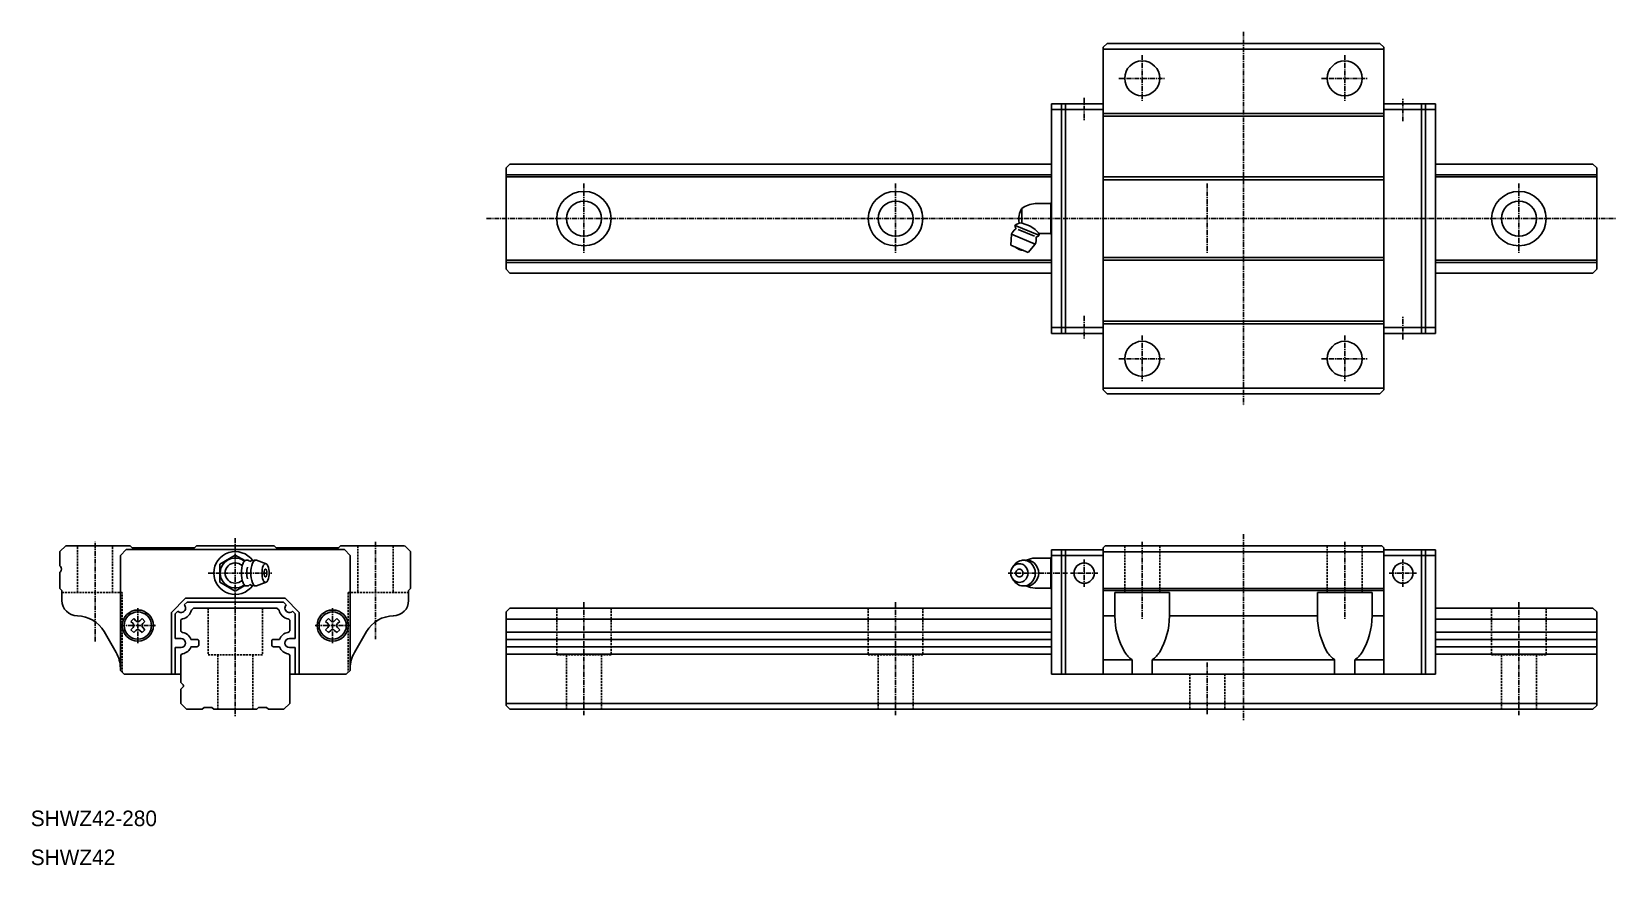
# Model space of a CAD drawing. Extents: x 10 to 417, y 10 to 224.
import ezdxf

# ---------------------------------------------------------------- set-up
doc = ezdxf.new("R2010")
doc.units = 0
doc.linetypes.add('CENTER', pattern=[2, 1.25, -0.25, 0.25, -0.25])
doc.linetypes.add('DASHED', pattern=[0.75, 0.5, -0.25])
doc.layers.get('0').update_dxf_attribs({"linetype": 'CONTINUOUS'})
doc.layers.add('CENTER', color=1, linetype='CENTER')

msp = doc.modelspace()

# ---------------------------------------------------------------- linework, layer by layer
at = {"color": 7, "linetype": 'CONTINUOUS'}
for p, q in [((285.30001, 219.999932), (286.300011, 220.999932)), ((285.300018, 219.999985), (285.300018, 131.999985)), ((286.300003, 220.999985), (356.300018, 220.999985)), ((356.299973, 220.999977), (357.29998, 219.999962)), ((357.300018, 219.99997), (357.300018, 132)), ((285.300018, 219.499985), (357.300018, 219.499985)), ((272, 205.499985), (285.300018, 205.499985)), ((272, 205.499985), (272, 146.499985)), ((272, 203.999985), (285.300018, 203.999985)), ((274.600006, 205.499954), (274.600006, 146.500031)), ((275.600006, 205.499954), (275.600006, 146.500031)), ((357.300018, 205.499985), (370.600037, 205.499985)), ((357.300018, 203.999985), (370.600037, 203.999985)), ((367.000031, 146.500031), (367.000031, 205.499954)), ((368.000031, 146.500031), (368.000031, 205.499954)), ((370.600037, 146.499985), (370.600037, 205.499985)), ((285.300018, 202.999985), (357.300018, 202.999985)), ((285.300018, 202.299973), (357.300018, 202.299973)), ((132, 188.999985), (132, 162.999985)), ((132, 187.261231), (272, 187.261231)), ((132.000061, 188.999977), (133.000061, 189.99997)), ((133.000015, 189.999985), (272, 189.999985)), ((370.600037, 189.999985), (410.999924, 189.999985)), ((370.600037, 187.261231), (412, 187.261231)), ((411.999939, 188.999977), (410.999924, 189.999985)), ((412, 188.999985), (412, 162.999985)), ((132, 186.711228), (272, 186.711228)), ((285.300018, 186.699982), (357.300018, 186.699982)), ((285.300018, 185.999985), (357.300018, 185.999985)), ((370.600037, 186.711228), (412, 186.711228)), ((271.843224, 179.849976), (267.84322, 179.849976)), ((271.999999, 180.121506), (271.843222, 179.849961)), ((271.843224, 179.849976), (271.843224, 172.149979)), ((263.904634, 174.906426), (262.782645, 174.441681)), ((264.400009, 178.599976), (264.400009, 174.819412)), ((261.769924, 171.996712), (261.568171, 169.157822)), ((261.769925, 171.996704), (267.867535, 169.470993)), ((262.629581, 174.072129), (262.840788, 173.562226)), ((262.782667, 174.441681), (262.629596, 174.072136)), ((262.706137, 174.256905), (268.803732, 171.731194)), ((263.490485, 173.17434), (267.636722, 171.456917)), ((268.727173, 171.546417), (268.217288, 171.335221)), ((268.696225, 172.360237), (268.88025, 171.915962)), ((268.880263, 171.91597), (268.727192, 171.546425)), ((271.843224, 172.149979), (268.88026, 172.149979)), ((271.843221, 172.149964), (272.000005, 171.878411)), ((261.56818, 169.157814), (266.002789, 167.320938)), ((266.002782, 167.320946), (267.867511, 169.470993)), ((132, 165.288742), (272, 165.288742)), ((132, 164.738739), (272, 164.738739)), ((132.000076, 162.999977), (133.000076, 161.999977)), ((285.300018, 165.999985), (357.300018, 165.999985)), ((285.300018, 165.299973), (357.300018, 165.299973)), ((370.600037, 165.288742), (412, 165.288742)), ((370.600037, 164.738739), (412, 164.738739)), ((411.999924, 162.999977), (410.999932, 161.999985)), ((133.000015, 161.999985), (272, 161.999985)), ((370.600037, 161.999985), (410.999932, 161.999985)), ((272, 147.999985), (285.300018, 147.999985)), ((272, 146.499985), (285.300018, 146.499985)), ((285.300018, 149.699982), (357.300018, 149.699982)), ((285.300018, 148.999985), (357.300018, 148.999985)), ((357.300018, 147.999985), (370.600037, 147.999985)), ((357.300018, 146.499985), (370.600037, 146.499985)), ((285.299998, 131.999993), (286.299994, 130.999993)), ((285.300018, 132.499985), (357.300018, 132.499985)), ((286.300003, 130.999985), (356.300018, 130.999985)), ((356.29995, 130.999989), (357.29995, 131.999993)), ((19, 92), (17.5, 90.5)), ((17.5, 86.807174), (17.5, 90.5)), ((19, 92), (35.481018, 92)), ((33, 89.5), (33, 60)), ((33.000032, 89.500023), (34.500038, 91.000023)), ((34.500015, 91), (90.499954, 91)), ((36.000051, 91.480972), (35.481018, 92.000008)), ((36.000015, 91.480988), (52.000015, 91.480988)), ((52.000036, 91.480972), (52.519056, 92)), ((52.519059, 92), (72.480984, 92)), ((62.500006, 89.618843), (58.500004, 87.309441)), ((64.987471, 88.182693), (62.5, 89.618835)), ((72.480987, 92), (73.000007, 91.480972)), ((73, 91.480988), (88.999985, 91.480988)), ((89.519003, 92.000008), (88.99999, 91.480995)), ((89.518997, 92), (105.980988, 92)), ((90.499983, 91.000023), (92, 89.500015)), ((92, 60), (92, 89.5)), ((106.000004, 92), (107.5, 90.500007)), ((107.5, 90.500007), (107.5, 80.999991)), ((285.300018, 90.980988), (272, 90.980988)), ((272, 90.980988), (272, 58.999985)), ((274.600006, 90.980988), (274.600006, 58.999985)), ((275.600006, 90.980988), (275.600006, 58.999985)), ((285.300018, 91.480989), (285.819004, 91.999985)), ((285.300018, 91.480989), (285.300018, 58.999985)), ((285.300018, 90.480973), (357.300018, 90.480973)), ((285.819004, 91.999985), (356.780975, 91.999985)), ((356.78096, 91.99999), (357.299973, 91.48098)), ((357.300018, 91.480988), (357.300018, 58.999985)), ((370.600037, 90.980988), (357.300018, 90.980988)), ((367.000031, 58.999985), (367.000031, 90.980988)), ((368.000031, 58.999985), (368.000031, 90.980988)), ((370.600037, 58.999985), (370.600037, 90.980988)), ((17.600101, 86.707115), (17.500092, 86.807121)), ((58.499987, 84.999985), (58.499987, 87.309402)), ((65.690668, 88.299988), (65.321115, 88.299988)), ((70.387785, 87.376945), (67.940474, 88.268394)), ((262.001136, 86.405725), (262.365251, 86.939992)), ((267.843384, 88.830994), (271.843243, 88.830994)), ((271.843243, 88.830993), (271.843243, 81.130983)), ((271.843244, 88.830993), (271.999999, 89.102502)), ((285.300018, 89.480988), (272, 89.480988)), ((370.600037, 89.480988), (357.300018, 89.480988)), ((17.5, 81.000007), (17.5, 85.192825)), ((17.600101, 85.292923), (17.50008, 85.192901)), ((58.499983, 82.690567), (62.499986, 80.381165)), ((58.499987, 82.690582), (58.499987, 84.999985)), ((62.500007, 80.381165), (64.987478, 81.817307)), ((65.690668, 81.699997), (65.321115, 81.699997)), ((70.3878, 82.623062), (67.938035, 81.730721)), ((262.365253, 83.022016), (262.001141, 83.556284)), ((262.365256, 83.022023), (262.38107, 82.999008)), ((17.5, 81.000007), (18, 80.500018)), ((18, 77.980408), (18, 80.500018)), ((49.700033, 78.500008), (46.10004, 74.899994)), ((50.114259, 77.500015), (49.420284, 76.806038)), ((49.700027, 78.5), (75.299957, 78.5)), ((50.114243, 77.5), (74.885742, 77.5)), ((75.579738, 76.806038), (74.885763, 77.500015)), ((78.899992, 74.899986), (75.299989, 78.500008)), ((107, 80.499995), (107.5, 80.999991)), ((107, 80.499995), (107, 77.980408)), ((271.843243, 81.130982), (267.843384, 81.130982)), ((272.000001, 80.859473), (271.843241, 81.130987)), ((285.300018, 80.999973), (357.300018, 80.999973)), ((285.300018, 80.499973), (357.300018, 80.499973)), ((288.300018, 79.980973), (302.300018, 79.980973)), ((288.300018, 79.980973), (288.300018, 73.980973)), ((302.300018, 79.980973), (302.300018, 73.980973)), ((340.300018, 79.980973), (354.300018, 79.980973)), ((340.300018, 79.980973), (340.300018, 73.980973)), ((354.300018, 79.980973), (354.300018, 73.980973)), ((35.691236, 72.566109), (36.433937, 73.308815)), ((36.433922, 73.308815), (37.005047, 72.737694)), ((37.994997, 72.737679), (38.566122, 73.3088)), ((38.56613, 73.308815), (39.308832, 72.566109)), ((46.100006, 74.899979), (46.100006, 59)), ((47.100006, 74.485748), (47.100006, 68.150009)), ((47.794005, 75.179756), (47.10002, 74.485764)), ((51.788785, 76.000008), (51.238786, 75.450005)), ((51.788757, 76), (73.211258, 76)), ((73.761247, 75.45002), (73.211247, 76.000015)), ((77.900002, 74.485764), (77.206017, 75.179756)), ((77.900009, 68.150009), (77.900009, 74.485748)), ((78.899994, 59), (78.899994, 74.899979)), ((85.6912, 72.566124), (86.433903, 73.308823)), ((86.43391, 73.308815), (87.005035, 72.737686)), ((87.994953, 72.737694), (88.566078, 73.308815)), ((88.566095, 73.308823), (89.308784, 72.566132)), ((132, 74.999985), (132, 50.999985)), ((132.000061, 74.999974), (133.000076, 75.999977)), ((272, 75.999985), (133.000031, 75.999985)), ((285.300018, 73.980973), (288.300018, 73.980973)), ((302.300018, 73.980973), (340.300018, 73.980973)), ((354.300018, 73.980973), (357.300018, 73.980973)), ((410.999916, 75.999985), (370.600037, 75.999985)), ((411.999939, 74.999974), (410.999916, 75.999985)), ((412, 74.999985), (412, 50.999985)), ((31.928255, 64.579124), (28.809486, 69.980988)), ((35.691219, 72.566116), (36.262344, 71.994987)), ((36.26235, 71.005028), (35.691225, 70.433907)), ((36.433931, 69.691216), (35.691231, 70.433914)), ((37.005041, 70.262337), (36.433916, 69.691216)), ((38.566116, 69.691216), (37.994991, 70.262344)), ((39.308826, 70.433907), (38.566135, 69.691216)), ((38.737688, 71.994987), (39.308813, 72.566109)), ((39.308819, 70.433914), (38.737694, 71.005043)), ((48.5, 70.346725), (48.5, 72.653259)), ((76.5, 72.653259), (76.5, 70.346725)), ((86.262306, 71.005043), (85.691193, 70.433929)), ((86.433897, 69.691223), (85.691195, 70.433929)), ((85.691208, 72.566109), (86.262333, 71.994987)), ((87.005009, 70.262344), (86.433893, 69.691231)), ((88.566105, 69.691216), (87.99498, 70.262337)), ((89.308781, 70.433929), (88.566078, 69.691223)), ((88.737656, 71.994987), (89.308781, 72.566116)), ((89.308807, 70.433914), (88.737682, 71.005043)), ((96.190556, 69.981003), (93.071779, 64.579124)), ((132, 73.187119), (272, 73.187119)), ((132, 69.812821), (272, 69.812821)), ((370.600037, 73.187119), (412, 73.187119)), ((370.600037, 69.812821), (412, 69.812821)), ((47.100006, 68.150009), (48.600006, 68.150009)), ((47.100006, 65.850006), (47.100006, 59)), ((47.100006, 65.850006), (48.600006, 65.850006)), ((51.119232, 67.949997), (52.650009, 67.949997)), ((51.119232, 66.049988), (52.650009, 66.049988)), ((53.150009, 66.549988), (53.150009, 67.449997)), ((71.850006, 67.449997), (71.850006, 66.549988)), ((72.350006, 67.949997), (73.880783, 67.949997)), ((72.350006, 66.049988), (73.880783, 66.049988)), ((76.400009, 68.150009), (77.900009, 68.150009)), ((76.400009, 65.850006), (77.900009, 65.850006)), ((77.900009, 59), (77.900009, 65.850006)), ((132, 67.949982), (272, 67.949982)), ((132, 66.049973), (272, 66.049973)), ((370.600037, 67.949982), (412, 67.949982)), ((370.600037, 66.049973), (412, 66.049973)), ((48.5, 56.845001), (48.5, 63.653275)), ((76.5, 63.653275), (76.5, 51.500015)), ((132, 64.187134), (272, 64.187134)), ((285.300018, 62.722657), (292.70192, 62.722657)), ((292.70192, 62.722672), (292.70192, 58.980988)), ((297.898102, 62.722672), (297.898102, 58.980988)), ((297.898102, 62.722657), (344.70192, 62.722657)), ((344.70192, 62.722672), (344.70192, 58.980988)), ((349.898102, 62.722672), (349.898102, 58.980988)), ((349.898102, 62.722657), (357.300018, 62.722657)), ((370.600037, 64.187134), (412, 64.187134)), ((33.000023, 60.000015), (34.000042, 59.000015)), ((34.000015, 59), (48.5, 59)), ((76.5, 59), (90.999985, 59)), ((90.999958, 59.000031), (91.999977, 60.000038)), ((272, 58.999985), (370.600037, 58.999985)), ((48.5, 51.500015), (48.5, 55.154999)), ((48.500029, 56.845009), (49.097524, 56.247513)), ((49.097534, 55.752541), (48.500029, 55.155029)), ((48.500039, 51.500046), (50.000041, 50.000046)), ((50, 50), (54, 50)), ((54.500018, 50.500053), (54.000017, 50.000046)), ((54.5, 50.5), (56.5, 50.5)), ((56.500007, 50.500031), (57.000008, 50.000023)), ((57.000015, 50), (68, 50)), ((68.000014, 50.000023), (68.500015, 50.500031)), ((68.5, 50.5), (70.5, 50.5)), ((71.000015, 50.000038), (70.500014, 50.500038)), ((71, 50), (75, 50)), ((75.000003, 50.000023), (76.500004, 51.500023)), ((132, 51.5), (412, 51.5)), ((132.000046, 51), (133.000046, 50)), ((133, 49.999985), (410.999939, 49.999985)), ((411.999954, 51), (410.999939, 49.999985))]:
    msp.add_line(p, q, dxfattribs=at)
at = {"color": 3, "linetype": 'DASHED'}
for p, q in [((22, 79.980988), (22, 92)), ((31, 79.980988), (31, 92)), ((94, 92), (94, 79.980988)), ((103, 92), (103, 79.980988)), ((290.800018, 91.999985), (290.800018, 79.980973)), ((299.800018, 91.999985), (299.800018, 79.980973)), ((342.800018, 91.999985), (342.800018, 79.980973)), ((351.800018, 91.999985), (351.800018, 79.980973)), ((18, 79.980988), (33.5, 79.980988)), ((33.5, 59.500015), (33.5, 79.980988)), ((91.5, 79.980988), (91.5, 59.500015)), ((91.5, 79.980988), (107, 79.980988)), ((55.5, 76), (55.5, 64)), ((69.5, 76), (69.5, 64)), ((145, 75.999985), (145, 63.999985)), ((159, 75.999985), (159, 63.999985)), ((225, 75.999985), (225, 63.999985)), ((239, 75.999985), (239, 63.999985)), ((385, 75.999985), (385, 63.999985)), ((399, 75.999985), (399, 63.999985)), ((55.5, 64), (69.5, 64)), ((58, 64), (58, 50)), ((67, 64), (67, 50)), ((145, 63.999985), (159, 63.999985)), ((147.5, 63.999985), (147.5, 49.999985)), ((156.5, 63.999985), (156.5, 49.999985)), ((225, 63.999985), (239, 63.999985)), ((227.5, 63.999985), (227.5, 49.999985)), ((236.5, 63.999985), (236.5, 49.999985)), ((385, 63.999985), (399, 63.999985)), ((387.5, 63.999985), (387.5, 49.999985)), ((396.5, 63.999985), (396.5, 49.999985)), ((307.5, 58.999985), (307.5, 49.999985)), ((316.5, 58.999985), (316.5, 49.999985))]:
    msp.add_line(p, q, dxfattribs=at)
at = {"color": 7, "linetype": 'CONTINUOUS'}
for centre, radius in [((295.300018, 211.999985), 4.5), ((347.300018, 211.999985), 4.5), ((152, 175.999985), 7), ((152, 175.999985), 4.5), ((232, 175.999985), 7), ((232, 175.999985), 4.5), ((392, 175.999985), 7), ((392, 175.999985), 4.5), ((295.300018, 139.999985), 4.5), ((347.300018, 139.999985), 4.5), ((280.400009, 84.980988), 2.599999), ((362.200027, 84.980988), 2.599999), ((37.5, 71.5), 4), ((37.5, 71.5), 3.5), ((87.5, 71.5), 4), ((87.5, 71.5), 3.5)]:
    msp.add_circle(centre, radius, dxfattribs=at)
for centre, radius, start, end in [((268.071342, 173.854325), 5.999997, 92.178871, 127.726128), ((268.315362, 175.99997), 4.699998, 146.413773, 193.178802), ((262.768917, 166.987473), 7.999998, 40.189182, 83.034012), ((264.818713, 170.733872), 3.300001, 128.16394, 157.499847), ((262.65601, 173.485718), 0.200001, 308.164124, 22.500431), ((264.818713, 170.733872), 3.299999, 337.5, 6.835999), ((268.293832, 171.150467), 0.2, 112.499573, 186.83548), ((264.94873, 171.047745), 3.2, 229.290024, 265.709991), ((62.5, 85), 5.500001, 35.614738, 324.384949), ((16.89296, 86), 1.000001, 315.001251, 45), ((62.499984, 85), 3.849999, 52.507736, 307.492126), ((62.499984, 85), 2.599998, 46.621258, 313.378754), ((71.366013, 84.999977), 7.307896, 159.761978, 200.2379), ((65.823629, 87.053276), 1.397432, 121.100296, 160.143677), ((65.32112, 87.795204), 0.504778, 90.903183, 115.752411), ((70.736954, 84.999985), 5.306971, 163.62648, 196.372742), ((65.69067, 87.795204), 0.504778, 64.247612, 90.902832), ((65.188163, 87.053284), 1.397425, 39.426991, 58.89962), ((67.766096, 84.999985), 3.300003, 89.999985, 117.054504), ((73.810989, 84.999977), 7.307895, 159.761978, 200.2379), ((68.268607, 87.053276), 1.397432, 121.100266, 160.143661), ((67.766098, 87.795204), 0.504782, 68.687515, 115.752357), ((74.647539, 84.999985), 5.306966, 159.730698, 200.269287), ((70.625258, 86.492485), 1.016735, 121.051559, 160.10408), ((72.093853, 85.003021), 2.215783, 159.868927, 200.320908), ((70.411941, 85.622581), 0.423398, 121.213959, 160.254318), ((70.260573, 87.031769), 0.368218, 64.286964, 115.712906), ((70.259169, 85.847198), 0.152793, 64.328041, 115.861809), ((70.107141, 85.622078), 0.4234, 19.935518, 58.975723), ((69.895887, 86.492485), 1.016737, 19.895914, 58.948372), ((68.42729, 84.996948), 2.215782, 339.868927, 20.32091), ((65.873603, 84.999985), 5.306967, 339.730713, 20.269289), ((264.09796, 84.980988), 2.529794, 133.386063, 226.613876), ((263.811451, 85.237211), 2.147021, 101.036324, 132.526337), ((265.248387, 84.980988), 3.478466, 133.386063, 145.806793), ((264.854437, 85.333294), 2.952154, 101.036324, 132.526321), ((263.915676, 84.980988), 1.054077, 133.386047, 226.613815), ((263.796299, 85.087746), 0.89459, 101.036316, 132.526306), ((263.785475, 85.329791), 2.051195, 79.180748, 100.819199), ((263.785475, 85.126322), 0.854661, 79.180725, 100.819145), ((263.774652, 85.087746), 0.894589, 47.473595, 78.963631), ((263.759499, 85.237211), 2.147021, 47.473591, 78.963623), ((264.81872, 85.460593), 2.820394, 89.999977, 100.819191), ((263.655273, 84.980988), 1.054076, 313.386017, 46.613831), ((264.81872, 85.460593), 2.820394, 79.180748, 89.999977), ((263.47299, 84.980988), 2.529793, 313.386047, 46.613876), ((265.678389, 85.460593), 2.820394, 89.999977, 98.765785), ((264.783002, 85.333294), 2.952155, 47.473614, 78.963623), ((268.071381, 82.835328), 6, 92.177719, 114.893784), ((265.678389, 85.460593), 2.820394, 79.180748, 89.999977), ((265.642671, 85.333294), 2.952155, 47.473614, 78.963623), ((264.389053, 84.980988), 3.478466, 313.386078, 46.61388), ((265.248722, 84.980988), 3.478466, 313.386078, 46.61388), ((65.823627, 82.946693), 1.397431, 199.856323, 238.899658), ((65.321116, 82.204765), 0.504778, 244.247574, 270.393219), ((65.690672, 82.204765), 0.50478, 270.392883, 295.752441), ((65.188164, 82.946686), 1.397425, 301.100433, 320.570221), ((67.766096, 84.999985), 3.300001, 242.945496, 269.999969), ((68.268604, 82.946686), 1.397429, 199.856033, 238.89949), ((67.766094, 82.204765), 0.504778, 244.247498, 289.936188), ((70.625257, 83.507484), 1.016737, 199.895905, 238.948349), ((70.414001, 84.377892), 0.423399, 199.935547, 238.975723), ((70.26057, 82.968201), 0.368218, 244.286957, 295.712891), ((70.261974, 84.152771), 0.152793, 244.328049, 295.861816), ((70.109202, 84.377388), 0.423398, 301.213959, 340.254333), ((69.895885, 83.507484), 1.016735, 301.051575, 340.104065), ((263.811451, 84.724764), 2.147021, 227.473587, 258.963623), ((265.248387, 84.980988), 3.478466, 214.652939, 226.613892), ((264.854437, 84.628681), 2.952155, 227.473618, 258.963623), ((263.796298, 84.87423), 0.894589, 227.473572, 258.963623), ((263.785475, 84.632184), 2.051195, 259.180756, 280.819183), ((263.785475, 84.835654), 0.854661, 259.180725, 280.819153), ((263.774651, 84.87423), 0.89459, 281.036316, 312.526276), ((263.759499, 84.724764), 2.147021, 281.036316, 312.526337), ((264.81872, 84.501383), 2.820394, 259.180756, 280.819183), ((265.678389, 84.501383), 2.820394, 261.237854, 280.819183), ((264.783002, 84.628681), 2.952154, 281.036316, 312.526337), ((268.071382, 87.126648), 6, 245.106216, 267.822266), ((265.642671, 84.628681), 2.952154, 281.036316, 312.526337), ((22, 77.980408), 4, 179.999893, 269.432861), ((103, 77.980408), 3.999998, 270.567139, 0.000109), ((21.881226, 65.980988), 8, 29.999998, 89.432869), ((48.600006, 76), 1.15, 225.50206, 0), ((49.100006, 72.653259), 0.600001, 101.269554, 180), ((48.418167, 76.074982), 2.889002, 281.269531, 347.506134), ((48.600006, 76), 1.15, 0, 44.498314), ((76.581848, 76.074982), 2.889, 192.493866, 258.730499), ((76.400009, 76), 1.150002, 135.501694, 180), ((76.400009, 76), 1.15, 180, 314.497955), ((75.900009, 72.653259), 0.6, 0, 78.730446), ((103.118774, 65.980988), 8, 90.000084, 150), ((306.799545, 73.980963), 18.499525, 179.999939, 210.136063), ((283.800497, 73.980982), 18.499523, 329.863831, 359.999969), ((358.799538, 73.980978), 18.499519, 179.999985, 210.136154), ((335.800499, 73.980967), 18.499521, 329.863892, 0.000006), ((35.767365, 71.5), 0.699998, 315.000122, 44.999889), ((37.5, 73.232651), 0.699998, 224.999893, 315.000122), ((37.5, 69.767365), 0.699998, 44.999889, 135.000107), ((39.232651, 71.5), 0.699998, 135.000107, 224.999893), ((49.100006, 70.346725), 0.6, 180, 258.73053), ((48.418167, 66.925003), 2.889, 20.780689, 78.730453), ((76.581848, 66.925003), 2.889001, 101.269508, 159.219315), ((75.900009, 70.346725), 0.600001, 281.269562, 0), ((85.767365, 71.5), 0.699998, 315.000122, 44.999889), ((87.5, 73.232651), 0.699998, 224.999893, 315.000122), ((87.5, 69.767365), 0.699998, 44.999889, 135.000107), ((89.232651, 71.5), 0.699998, 135.000107, 224.999893), ((48.600006, 67), 1.15, 0, 90), ((48.600006, 67), 1.150002, 270, 0), ((48.418167, 67.074982), 2.889002, 281.269531, 339.219299), ((52.650009, 67.449997), 0.5, 0, 90), ((52.650009, 66.549988), 0.5, 270, 0), ((72.350006, 67.449997), 0.5, 90, 180), ((72.350006, 66.549988), 0.5, 180, 270), ((76.581848, 67.074982), 2.889, 200.780685, 258.730499), ((76.400009, 67), 1.150002, 90, 180), ((76.400009, 67), 1.15, 180, 270), ((25, 60.579102), 8, 0.000055, 30.000006), ((49.100006, 63.653275), 0.600001, 101.269463, 180), ((75.900009, 63.653275), 0.6, 0, 78.730446), ((100, 60.579102), 7.999999, 150, 179.999939), ((296.25596, 68.088568), 6.425784, 211.897446, 236.482254), ((294.34407, 68.08857), 6.425787, 303.518066, 328.102448), ((348.255966, 68.088574), 6.425791, 211.897552, 236.482224), ((346.344078, 68.088572), 6.425791, 303.518036, 328.102478), ((48.850006, 56), 0.350005, 315.000214, 0), ((48.850006, 56), 0.350006, 0, 44.999779)]:
    msp.add_arc(centre, radius, start, end, dxfattribs=at)
for p in [(272, 175.999985), (370.600037, 175.999985), (62.5, 92), (272, 75.999985), (370.600037, 75.999985)]:
    msp.add_point(p, dxfattribs=at)
at = {"layer": 'CENTER', "color": 1, "linetype": 'CENTER'}
for p, q in [((321.30001, 223.999985), (321.30001, 127.999985)), ((295.300018, 217.999985), (295.300018, 205.999985)), ((347.300018, 217.999985), (347.300018, 205.999985)), ((289.300018, 211.999985), (301.300018, 211.999985)), ((341.300018, 211.999985), (353.300018, 211.999985)), ((280.400009, 206.999985), (280.400009, 200.999985)), ((362.200027, 200.999985), (362.200027, 206.999985)), ((152, 184.999985), (152, 166.999985)), ((232, 184.999985), (232, 166.999985)), ((312, 184.999985), (312, 166.999985)), ((392, 184.999985), (392, 166.999985)), ((127, 175.999985), (417, 175.999985)), ((280.400009, 150.999985), (280.400009, 144.999985)), ((362.200027, 144.999985), (362.200027, 150.999985)), ((295.300018, 145.999985), (295.300018, 133.999985)), ((347.300018, 145.999985), (347.300018, 133.999985)), ((289.300018, 139.999985), (301.300018, 139.999985)), ((341.300018, 139.999985), (353.300018, 139.999985)), ((62.5, 93.980988), (62.5, 48)), ((321.30001, 94.999985), (321.30001, 46.999985)), ((26.5, 67.420227), (26.5, 92.980988)), ((98.5, 92.980988), (98.5, 68.015549)), ((295.300018, 92.980973), (295.300018, 72.980973)), ((347.300018, 92.980973), (347.300018, 72.980973)), ((280.400009, 88.480988), (280.400009, 81.480988)), ((362.200027, 81.480988), (362.200027, 88.480988)), ((55.5, 85), (71.900587, 85)), ((260.913691, 84.980988), (276.300003, 84.980988)), ((276.900009, 84.980988), (283.900009, 84.980988)), ((358.700027, 84.980988), (365.700027, 84.980988)), ((152, 77.499985), (152, 48.499985)), ((232, 77.499985), (232, 48.499985)), ((392, 77.499985), (392, 48.499985)), ((37.5, 76), (37.5, 67)), ((87.5, 76), (87.5, 67)), ((33, 71.5), (42, 71.5)), ((83, 71.5), (92, 71.5)), ((312, 61.999985), (312, 48.499985))]:
    msp.add_line(p, q, dxfattribs=at)

# ---------------------------------------------------------------- texts
at = {"color": 7, "linetype": 'CONTINUOUS'}
for s, p in [('SHWZ42-280', (10, 20)), ('SHWZ42', (10, 10))]:
    msp.add_text(s, height=4, dxfattribs=at).set_placement(p)

doc.saveas('drawing.dxf')
